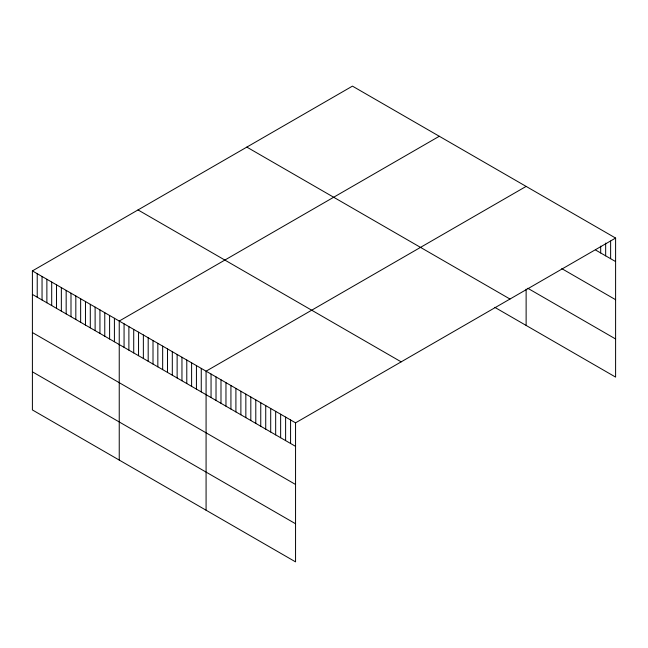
<?xml version="1.0" encoding="UTF-8"?>
<svg xmlns="http://www.w3.org/2000/svg" width="648" height="648" viewBox="0 0 648 648"><rect width="100%" height="100%" fill="white"/><g stroke="black" fill="none" stroke-linecap="round" stroke-linejoin="round"><path stroke-width="0.97" d="M32.4 270.904L295.553 422.836L295.553 561.873L32.4 409.941L32.4 270.904L352.447 86.127L615.6 238.059L615.6 377.096L494.772 307.33M439.287 136.266L119.24 321.044L119.24 460.08M526.127 186.405L206.08 371.183L206.08 510.219M295.553 422.836L615.6 238.059M595.715 250.096L615.6 261.573M561.751 268.604L615.6 299.7M527.788 288.271L615.6 338.977M246.831 147.104L509.984 299.036M138.016 209.928L401.169 361.859M32.4 294.419L295.553 446.351M32.4 332.546L295.553 484.477M32.4 371.822L295.553 523.754M610.627 241.064L610.627 258.706M605.661 243.097L605.661 255.839M600.688 246.11L600.688 252.963M526.127 289.13L526.127 325.442M290.579 419.969L290.579 443.483M285.614 417.093L285.614 440.616M280.641 414.226L280.641 437.74M275.667 411.359L275.667 434.873M270.702 408.483L270.702 432.005M265.729 405.616L265.729 429.13M260.755 402.748L260.755 426.263M255.79 399.881L255.79 423.395M250.816 397.005L250.816 420.528M245.843 394.138L245.843 417.652M240.878 391.271L240.878 414.785M235.904 388.395L235.904 411.917M230.931 385.528L230.931 409.042M225.966 382.66L225.966 406.175M220.992 379.785L220.992 403.307M216.019 376.917L216.019 400.44M211.054 374.05L211.054 397.564M201.261 368.396L201.261 391.91M196.433 365.61L196.433 389.124M191.606 362.823L191.606 386.338M186.786 360.037L186.786 383.551M181.958 357.251L181.958 380.773M177.131 354.464L177.131 377.986M172.311 351.678L172.311 375.2M167.484 348.899L167.484 372.414M162.664 346.113L162.664 369.627M157.837 343.327L157.837 366.841M153.009 340.54L153.009 364.055M148.19 337.754L148.19 361.268M143.362 334.967L143.362 358.49M138.542 332.181L138.542 355.703M133.715 329.395L133.715 352.917M128.887 326.616L128.887 350.131M124.068 323.83L124.068 347.344M114.413 318.257L114.413 341.771M109.593 315.471L109.593 338.985M104.765 312.684L104.765 336.207M99.946 309.898L99.946 333.42M95.118 307.111L95.118 330.634M90.291 304.333L90.291 327.848M85.471 301.547L85.471 325.061M80.644 298.76L80.644 322.275M75.824 295.974L75.824 319.488M70.997 293.188L70.997 316.702M66.169 290.401L66.169 313.924M61.349 287.615L61.349 311.137M56.522 284.828L56.522 308.351M51.694 282.05L51.694 305.564M46.875 279.264L46.875 302.778M42.047 276.477L42.047 299.992M37.228 273.691L37.228 297.205"/></g></svg>
